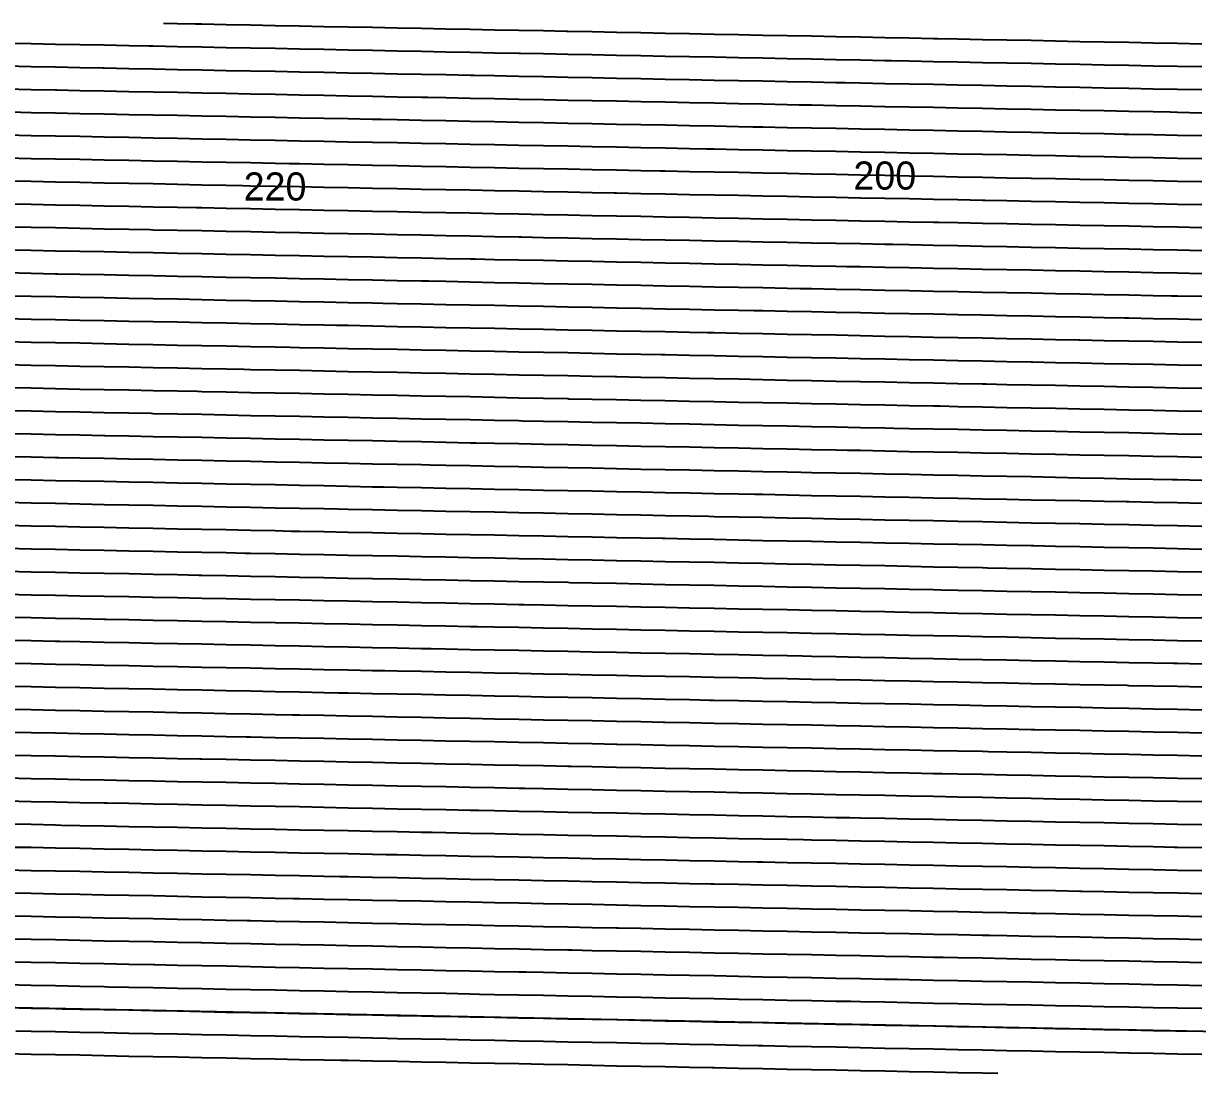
# Model space of a CAD drawing. Header units: metres. Extents: x 2416 to 4584, y 37 to 133.
# Drawn here: x 3824.7 to 3929.1, y 38.7 to 132 of the extents above; entities that cross this region are included whole.
import ezdxf
from ezdxf.enums import TextEntityAlignment as Align

# ---------------------------------------------------------------- set-up
doc = ezdxf.new("R2010")
doc.units = ezdxf.units.M
for name, color, linetype in [('Vs_100', 7, 'Continuous'), ('Vs_120', 7, 'Continuous'), ('Vs_140', 7, 'Continuous'), ('Vs_160', 7, 'Continuous'), ('Vs_180', 7, 'Continuous'), ('Vs_200', 7, 'Continuous'), ('Vs_220', 7, 'Continuous'), ('Vs_240', 7, 'Continuous'), ('Vs_260', 7, 'Continuous'), ('Vs_280', 7, 'Continuous'), ('Vs_300', 7, 'Continuous'), ('Vs_320', 7, 'Continuous'), ('Vs_340', 7, 'Continuous'), ('Vs_360', 7, 'Continuous'), ('Vs_380', 7, 'Continuous'), ('Vs_400', 7, 'Continuous'), ('Vs_420', 7, 'Continuous'), ('Vs_440', 7, 'Continuous'), ('Vs_460', 7, 'Continuous'), ('Vs_480', 7, 'Continuous'), ('Vs_500', 7, 'Continuous'), ('Vs_520', 7, 'Continuous'), ('Vs_540', 7, 'Continuous'), ('Vs_560', 7, 'Continuous'), ('Vs_580', 7, 'Continuous'), ('Vs_600', 7, 'Continuous'), ('Vs_620', 7, 'Continuous'), ('Vs_640', 7, 'Continuous'), ('Vs_660', 7, 'Continuous'), ('Vs_680', 7, 'Continuous'), ('Vs_700', 7, 'Continuous'), ('Vs_720', 7, 'Continuous'), ('Vs_740', 7, 'Continuous'), ('Vs_760', 7, 'Continuous'), ('Vs_780', 7, 'Continuous'), ('Vs_80', 7, 'Continuous'), ('Vs_800', 7, 'Continuous'), ('Vs_820', 7, 'Continuous'), ('Vs_840', 7, 'Continuous'), ('Vs_860', 7, 'Continuous'), ('Vs_880', 7, 'Continuous'), ('Vs_900', 7, 'Continuous'), ('Vs_920', 7, 'Continuous'), ('Vs_940', 7, 'Continuous'), ('Vs_960', 7, 'Continuous'), ('Vs_980', 7, 'Continuous')]:
    doc.layers.add(name, color=color, linetype=linetype)

msp = doc.modelspace()

# ---------------------------------------------------------------- linework, layer by layer
at = {"layer": 'Vs_100'}
msp.add_lwpolyline([(3929.44, 128.14), (3927.28, 128.18), (3925.11, 128.22), (3922.94, 128.27), (3920.77, 128.31), (3918.6, 128.35), (3916.44, 128.39), (3914.27, 128.44), (3912.1, 128.48), (3909.93, 128.52), (3907.76, 128.57), (3905.59, 128.61), (3903.43, 128.65), (3901.86, 128.68), (3901.26, 128.7), (3899.09, 128.74), (3896.92, 128.78), (3894.75, 128.82), (3892.59, 128.87), (3890.42, 128.91), (3888.25, 128.95), (3886.08, 129), (3883.91, 129.04), (3881.75, 129.08), (3879.58, 129.12), (3877.41, 129.17), (3875.24, 129.21), (3873.07, 129.25), (3870.91, 129.3), (3868.87, 129.34), (3868.74, 129.34), (3866.57, 129.38), (3864.4, 129.43), (3862.23, 129.47), (3860.07, 129.51), (3857.9, 129.55), (3855.73, 129.6), (3853.56, 129.64), (3851.39, 129.68), (3849.22, 129.73), (3847.06, 129.77), (3844.89, 129.81), (3842.72, 129.85), (3840.55, 129.9), (3838.38, 129.94), (3836.22, 129.98), (3835.87, 129.99), (3834.05, 130.03), (3831.88, 130.07), (3829.71, 130.11), (3827.54, 130.15), (3825.38, 130.2), (3823.21, 130.24)], dxfattribs=at)
at = {"layer": 'Vs_120'}
msp.add_lwpolyline([(3929.44, 126.1), (3927.28, 126.14), (3925.11, 126.18), (3922.94, 126.22), (3920.77, 126.27), (3918.6, 126.31), (3916.44, 126.35), (3914.27, 126.4), (3912.1, 126.44), (3909.93, 126.48), (3907.76, 126.53), (3905.59, 126.57), (3903.43, 126.61), (3901.26, 126.65), (3899.09, 126.7), (3897.75, 126.72), (3896.92, 126.74), (3894.75, 126.78), (3892.59, 126.83), (3890.42, 126.87), (3888.25, 126.91), (3886.08, 126.95), (3883.91, 127), (3881.75, 127.04), (3879.58, 127.08), (3877.41, 127.13), (3875.24, 127.17), (3873.07, 127.21), (3870.91, 127.26), (3868.74, 127.3), (3866.57, 127.34), (3864.75, 127.38), (3864.4, 127.38), (3862.23, 127.43), (3860.07, 127.47), (3857.9, 127.51), (3855.73, 127.56), (3853.56, 127.6), (3851.39, 127.64), (3849.22, 127.68), (3847.06, 127.73), (3844.89, 127.77), (3842.72, 127.81), (3840.55, 127.86), (3838.38, 127.9), (3836.22, 127.94), (3834.05, 127.98), (3831.88, 128.03), (3831.76, 128.03), (3829.71, 128.07), (3827.54, 128.11), (3825.38, 128.16), (3823.21, 128.2)], dxfattribs=at)
at = {"layer": 'Vs_140'}
msp.add_lwpolyline([(3929.44, 124.05), (3927.28, 124.1), (3926.63, 124.11), (3925.11, 124.14), (3922.94, 124.18), (3920.77, 124.23), (3918.6, 124.27), (3916.44, 124.31), (3914.27, 124.36), (3912.1, 124.4), (3909.93, 124.44), (3907.76, 124.48), (3905.59, 124.53), (3903.43, 124.57), (3901.26, 124.61), (3899.09, 124.66), (3896.92, 124.7), (3894.75, 124.74), (3893.64, 124.76), (3892.59, 124.78), (3890.42, 124.83), (3888.25, 124.87), (3886.08, 124.91), (3883.91, 124.96), (3881.75, 125), (3879.58, 125.04), (3877.41, 125.09), (3875.24, 125.13), (3873.07, 125.17), (3870.91, 125.21), (3868.74, 125.26), (3866.57, 125.3), (3864.4, 125.34), (3862.23, 125.39), (3860.64, 125.42), (3860.07, 125.43), (3857.9, 125.47), (3855.73, 125.51), (3853.56, 125.56), (3851.39, 125.6), (3849.22, 125.64), (3847.06, 125.69), (3844.89, 125.73), (3842.72, 125.77), (3840.55, 125.81), (3838.38, 125.86), (3836.22, 125.9), (3834.05, 125.94), (3831.88, 125.99), (3829.71, 126.03), (3827.65, 126.07), (3827.54, 126.07), (3825.38, 126.12), (3823.21, 126.16)], dxfattribs=at)
at = {"layer": 'Vs_160'}
msp.add_lwpolyline([(3929.44, 122.01), (3927.28, 122.06), (3925.11, 122.1), (3922.94, 122.14), (3922.52, 122.15), (3920.77, 122.19), (3918.6, 122.23), (3916.44, 122.27), (3914.27, 122.31), (3912.1, 122.36), (3909.93, 122.4), (3907.76, 122.44), (3905.59, 122.49), (3903.43, 122.53), (3901.26, 122.57), (3899.09, 122.61), (3896.92, 122.66), (3894.75, 122.7), (3892.59, 122.74), (3890.42, 122.79), (3889.52, 122.8), (3888.25, 122.83), (3886.08, 122.87), (3883.91, 122.92), (3881.75, 122.96), (3879.58, 123), (3877.41, 123.04), (3875.24, 123.09), (3873.07, 123.13), (3870.91, 123.17), (3868.74, 123.22), (3866.57, 123.26), (3864.4, 123.3), (3862.23, 123.34), (3860.07, 123.39), (3857.9, 123.43), (3856.53, 123.46), (3855.73, 123.47), (3853.56, 123.52), (3851.39, 123.56), (3849.22, 123.6), (3847.06, 123.64), (3844.89, 123.69), (3842.72, 123.73), (3840.55, 123.77), (3838.38, 123.82), (3836.22, 123.86), (3834.05, 123.9), (3831.88, 123.95), (3829.71, 123.99), (3827.54, 124.03), (3825.38, 124.07), (3823.54, 124.11)], dxfattribs=at)
at = {"layer": 'Vs_180'}
msp.add_lwpolyline([(3929.44, 119.97), (3927.28, 120.02), (3925.11, 120.06), (3922.94, 120.1), (3920.77, 120.14), (3918.6, 120.19), (3918.4, 120.19), (3916.44, 120.23), (3914.27, 120.27), (3912.1, 120.32), (3909.93, 120.36), (3907.76, 120.4), (3905.59, 120.44), (3903.43, 120.49), (3901.26, 120.53), (3899.09, 120.57), (3896.92, 120.62), (3894.75, 120.66), (3892.59, 120.7), (3890.42, 120.75), (3888.25, 120.79), (3886.08, 120.83), (3885.41, 120.84), (3883.91, 120.87), (3881.75, 120.92), (3879.58, 120.96), (3877.41, 121), (3875.24, 121.05), (3873.07, 121.09), (3870.91, 121.13), (3868.74, 121.17), (3866.57, 121.22), (3864.4, 121.26), (3862.23, 121.3), (3860.07, 121.35), (3857.9, 121.39), (3855.73, 121.43), (3853.56, 121.47), (3852.42, 121.5), (3851.39, 121.52), (3849.22, 121.56), (3847.06, 121.6), (3844.89, 121.65), (3842.72, 121.69), (3840.55, 121.73), (3838.38, 121.78), (3836.22, 121.82), (3834.05, 121.86), (3831.88, 121.9), (3829.71, 121.95), (3827.54, 121.99), (3825.38, 122.03), (3823.21, 122.08)], dxfattribs=at)
at = {"layer": 'Vs_200'}
msp.add_lwpolyline([(3929.44, 117.93), (3927.28, 117.97), (3925.11, 118.02), (3922.94, 118.06), (3920.77, 118.1), (3918.6, 118.15), (3916.44, 118.19), (3914.29, 118.23), (3914.27, 118.23), (3912.1, 118.27), (3909.93, 118.32), (3907.76, 118.36), (3905.59, 118.4), (3903.43, 118.45), (3901.26, 118.49), (3899.09, 118.53), (3896.92, 118.58), (3894.75, 118.62), (3892.59, 118.66), (3890.42, 118.7), (3888.25, 118.75), (3886.08, 118.79), (3883.91, 118.83), (3881.75, 118.88), (3881.3, 118.88), (3879.58, 118.92), (3877.41, 118.96), (3875.24, 119), (3873.07, 119.05), (3870.91, 119.09), (3868.74, 119.13), (3866.57, 119.18), (3864.4, 119.22), (3862.23, 119.26), (3860.07, 119.3), (3857.9, 119.35), (3855.73, 119.39), (3853.56, 119.43), (3851.39, 119.48), (3849.22, 119.52), (3848.31, 119.54), (3847.06, 119.56), (3844.89, 119.61), (3842.72, 119.65), (3840.55, 119.69), (3838.38, 119.73), (3836.22, 119.78), (3834.05, 119.82), (3831.88, 119.86), (3829.71, 119.91), (3827.54, 119.95), (3825.38, 119.99), (3823.21, 120.03)], dxfattribs=at)
at = {"layer": 'Vs_220'}
msp.add_lwpolyline([(3929.44, 115.89), (3927.28, 115.93), (3925.11, 115.98), (3922.94, 116.02), (3920.77, 116.06), (3918.6, 116.1), (3916.44, 116.15), (3914.27, 116.19), (3912.1, 116.23), (3910.18, 116.27), (3909.93, 116.28), (3907.76, 116.32), (3905.59, 116.36), (3903.43, 116.41), (3901.26, 116.45), (3899.09, 116.49), (3896.92, 116.53), (3894.75, 116.58), (3892.59, 116.62), (3890.42, 116.66), (3888.25, 116.71), (3886.08, 116.75), (3883.91, 116.79), (3881.75, 116.83), (3879.58, 116.88), (3877.41, 116.92), (3877.19, 116.92), (3875.24, 116.96), (3873.07, 117.01), (3870.91, 117.05), (3868.74, 117.09), (3866.57, 117.13), (3864.4, 117.18), (3862.23, 117.22), (3860.07, 117.26), (3857.9, 117.31), (3855.73, 117.35), (3853.56, 117.39), (3851.39, 117.44), (3849.22, 117.48), (3847.06, 117.52), (3844.89, 117.56), (3844.2, 117.58), (3842.72, 117.61), (3840.55, 117.65), (3838.38, 117.69), (3836.22, 117.74), (3834.05, 117.78), (3831.88, 117.82), (3829.71, 117.86), (3827.54, 117.91), (3825.38, 117.95), (3823.21, 117.99)], dxfattribs=at)
at = {"layer": 'Vs_240'}
msp.add_lwpolyline([(3929.44, 113.85), (3927.28, 113.89), (3925.11, 113.93), (3922.94, 113.98), (3920.77, 114.02), (3918.6, 114.06), (3916.44, 114.11), (3914.27, 114.15), (3912.1, 114.19), (3909.93, 114.24), (3907.76, 114.28), (3906.07, 114.31), (3905.59, 114.32), (3903.43, 114.36), (3901.26, 114.41), (3899.09, 114.45), (3896.92, 114.49), (3894.75, 114.54), (3892.59, 114.58), (3890.42, 114.62), (3888.25, 114.66), (3886.08, 114.71), (3883.91, 114.75), (3881.75, 114.79), (3879.58, 114.84), (3877.41, 114.88), (3875.24, 114.92), (3873.08, 114.96), (3873.07, 114.96), (3870.91, 115.01), (3868.74, 115.05), (3866.57, 115.09), (3864.4, 115.14), (3862.23, 115.18), (3860.07, 115.22), (3857.9, 115.27), (3855.73, 115.31), (3853.56, 115.35), (3851.39, 115.39), (3849.22, 115.44), (3847.06, 115.48), (3844.89, 115.52), (3842.72, 115.57), (3840.55, 115.61), (3840.08, 115.62), (3838.38, 115.65), (3836.22, 115.69), (3834.05, 115.74), (3831.88, 115.78), (3829.71, 115.82), (3827.54, 115.87), (3825.38, 115.91), (3823.21, 115.95)], dxfattribs=at)
at = {"layer": 'Vs_260'}
msp.add_lwpolyline([(3929.44, 111.81), (3927.28, 111.85), (3925.11, 111.89), (3922.94, 111.94), (3920.77, 111.98), (3918.6, 112.02), (3916.44, 112.07), (3914.27, 112.11), (3912.1, 112.15), (3909.93, 112.19), (3907.76, 112.24), (3905.59, 112.28), (3903.43, 112.32), (3901.96, 112.35), (3901.26, 112.37), (3899.09, 112.41), (3896.92, 112.45), (3894.75, 112.49), (3892.59, 112.54), (3890.42, 112.58), (3888.25, 112.62), (3886.08, 112.67), (3883.91, 112.71), (3881.75, 112.75), (3879.58, 112.79), (3877.41, 112.84), (3875.24, 112.88), (3873.07, 112.92), (3870.91, 112.97), (3868.96, 113.01), (3868.74, 113.01), (3866.57, 113.05), (3864.4, 113.1), (3862.23, 113.14), (3860.07, 113.18), (3857.9, 113.22), (3855.73, 113.27), (3853.56, 113.31), (3851.39, 113.35), (3849.22, 113.4), (3847.06, 113.44), (3844.89, 113.48), (3842.72, 113.52), (3840.55, 113.57), (3838.38, 113.61), (3836.22, 113.65), (3835.97, 113.66), (3834.05, 113.7), (3831.88, 113.74), (3829.71, 113.78), (3827.54, 113.83), (3825.38, 113.87), (3823.21, 113.91)], dxfattribs=at)
at = {"layer": 'Vs_280'}
msp.add_lwpolyline([(3929.44, 109.77), (3927.28, 109.81), (3925.11, 109.85), (3922.94, 109.9), (3920.77, 109.94), (3918.6, 109.98), (3916.44, 110.02), (3914.27, 110.07), (3912.1, 110.11), (3909.93, 110.15), (3907.76, 110.2), (3905.59, 110.24), (3903.43, 110.28), (3901.26, 110.32), (3899.09, 110.37), (3897.85, 110.39), (3896.92, 110.41), (3894.75, 110.45), (3892.59, 110.5), (3890.42, 110.54), (3888.25, 110.58), (3886.08, 110.62), (3883.91, 110.67), (3881.75, 110.71), (3879.58, 110.75), (3877.41, 110.8), (3875.24, 110.84), (3873.07, 110.88), (3870.91, 110.93), (3868.74, 110.97), (3866.57, 111.01), (3864.85, 111.05), (3864.4, 111.05), (3862.23, 111.1), (3860.07, 111.14), (3857.9, 111.18), (3855.73, 111.23), (3853.56, 111.27), (3851.39, 111.31), (3849.22, 111.35), (3847.06, 111.4), (3844.89, 111.44), (3842.72, 111.48), (3840.55, 111.53), (3838.38, 111.57), (3836.22, 111.61), (3834.05, 111.66), (3831.88, 111.7), (3831.86, 111.7), (3829.71, 111.74), (3827.54, 111.78), (3825.38, 111.83), (3823.21, 111.87)], dxfattribs=at)
at = {"layer": 'Vs_300'}
msp.add_lwpolyline([(3929.44, 107.73), (3927.28, 107.77), (3926.73, 107.78), (3925.11, 107.81), (3922.94, 107.85), (3920.77, 107.9), (3918.6, 107.94), (3916.44, 107.98), (3914.27, 108.03), (3912.1, 108.07), (3909.93, 108.11), (3907.76, 108.15), (3905.59, 108.2), (3903.43, 108.24), (3901.26, 108.28), (3899.09, 108.33), (3896.92, 108.37), (3894.75, 108.41), (3893.73, 108.43), (3892.59, 108.45), (3890.42, 108.5), (3888.25, 108.54), (3886.08, 108.58), (3883.91, 108.63), (3881.75, 108.67), (3879.58, 108.71), (3877.41, 108.76), (3875.24, 108.8), (3873.07, 108.84), (3870.91, 108.88), (3868.74, 108.93), (3866.57, 108.97), (3864.4, 109.01), (3862.23, 109.06), (3860.74, 109.09), (3860.07, 109.1), (3857.9, 109.14), (3855.73, 109.18), (3853.56, 109.23), (3851.39, 109.27), (3849.22, 109.31), (3847.06, 109.36), (3844.89, 109.4), (3842.72, 109.44), (3840.55, 109.49), (3838.38, 109.53), (3836.22, 109.57), (3834.05, 109.61), (3831.88, 109.66), (3829.71, 109.7), (3827.75, 109.74), (3827.54, 109.74), (3825.38, 109.79), (3823.21, 109.83)], dxfattribs=at)
at = {"layer": 'Vs_320'}
msp.add_lwpolyline([(3929.44, 105.68), (3927.28, 105.73), (3925.11, 105.77), (3922.94, 105.81), (3922.61, 105.82), (3920.77, 105.86), (3918.6, 105.9), (3916.44, 105.94), (3914.27, 105.98), (3912.1, 106.03), (3909.93, 106.07), (3907.76, 106.11), (3905.59, 106.16), (3903.43, 106.2), (3901.26, 106.24), (3899.09, 106.28), (3896.92, 106.33), (3894.75, 106.37), (3892.59, 106.41), (3890.42, 106.46), (3889.62, 106.47), (3888.25, 106.5), (3886.08, 106.54), (3883.91, 106.59), (3881.75, 106.63), (3879.58, 106.67), (3877.41, 106.71), (3875.24, 106.76), (3873.07, 106.8), (3870.91, 106.84), (3868.74, 106.89), (3866.57, 106.93), (3864.4, 106.97), (3862.23, 107.01), (3860.07, 107.06), (3857.9, 107.1), (3856.63, 107.13), (3855.73, 107.14), (3853.56, 107.19), (3851.39, 107.23), (3849.22, 107.27), (3847.06, 107.32), (3844.89, 107.36), (3842.72, 107.4), (3840.55, 107.44), (3838.38, 107.49), (3836.22, 107.53), (3834.05, 107.57), (3831.88, 107.62), (3829.71, 107.66), (3827.54, 107.7), (3825.38, 107.74), (3823.64, 107.78)], dxfattribs=at)
at = {"layer": 'Vs_340'}
msp.add_lwpolyline([(3929.44, 103.64), (3927.28, 103.69), (3925.11, 103.73), (3922.94, 103.77), (3920.77, 103.81), (3918.6, 103.86), (3918.5, 103.86), (3916.44, 103.9), (3914.27, 103.94), (3912.1, 103.99), (3909.93, 104.03), (3907.76, 104.07), (3905.59, 104.11), (3903.43, 104.16), (3901.26, 104.2), (3899.09, 104.24), (3896.92, 104.29), (3894.75, 104.33), (3892.59, 104.37), (3890.42, 104.42), (3888.25, 104.46), (3886.08, 104.5), (3885.51, 104.51), (3883.91, 104.54), (3881.75, 104.59), (3879.58, 104.63), (3877.41, 104.67), (3875.24, 104.72), (3873.07, 104.76), (3870.91, 104.8), (3868.74, 104.84), (3866.57, 104.89), (3864.4, 104.93), (3862.23, 104.97), (3860.07, 105.02), (3857.9, 105.06), (3855.73, 105.1), (3853.56, 105.15), (3852.52, 105.17), (3851.39, 105.19), (3849.22, 105.23), (3847.06, 105.27), (3844.89, 105.32), (3842.72, 105.36), (3840.55, 105.4), (3838.38, 105.45), (3836.22, 105.49), (3834.05, 105.53), (3831.88, 105.57), (3829.71, 105.62), (3827.54, 105.66), (3825.38, 105.7), (3823.21, 105.75)], dxfattribs=at)
at = {"layer": 'Vs_360'}
msp.add_lwpolyline([(3929.44, 101.6), (3927.28, 101.64), (3925.11, 101.69), (3922.94, 101.73), (3920.77, 101.77), (3918.6, 101.82), (3916.44, 101.86), (3914.39, 101.9), (3914.27, 101.9), (3912.1, 101.94), (3909.93, 101.99), (3907.76, 102.03), (3905.59, 102.07), (3903.43, 102.12), (3901.26, 102.16), (3899.09, 102.2), (3896.92, 102.25), (3894.75, 102.29), (3892.59, 102.33), (3890.42, 102.37), (3888.25, 102.42), (3886.08, 102.46), (3883.91, 102.5), (3881.75, 102.55), (3881.4, 102.55), (3879.58, 102.59), (3877.41, 102.63), (3875.24, 102.67), (3873.07, 102.72), (3870.91, 102.76), (3868.74, 102.8), (3866.57, 102.85), (3864.4, 102.89), (3862.23, 102.93), (3860.07, 102.98), (3857.9, 103.02), (3855.73, 103.06), (3853.56, 103.1), (3851.39, 103.15), (3849.22, 103.19), (3848.4, 103.21), (3847.06, 103.23), (3844.89, 103.28), (3842.72, 103.32), (3840.55, 103.36), (3838.38, 103.4), (3836.22, 103.45), (3834.05, 103.49), (3831.88, 103.53), (3829.71, 103.58), (3827.54, 103.62), (3825.38, 103.66), (3823.21, 103.7)], dxfattribs=at)
at = {"layer": 'Vs_380'}
msp.add_lwpolyline([(3929.44, 99.56), (3927.28, 99.6), (3925.11, 99.65), (3922.94, 99.69), (3920.77, 99.73), (3918.6, 99.77), (3916.44, 99.82), (3914.27, 99.86), (3912.1, 99.9), (3910.28, 99.94), (3909.93, 99.95), (3907.76, 99.99), (3905.59, 100.03), (3903.43, 100.08), (3901.26, 100.12), (3899.09, 100.16), (3896.92, 100.2), (3894.75, 100.25), (3892.59, 100.29), (3890.42, 100.33), (3888.25, 100.38), (3886.08, 100.42), (3883.91, 100.46), (3881.75, 100.5), (3879.58, 100.55), (3877.41, 100.59), (3877.29, 100.59), (3875.24, 100.63), (3873.07, 100.68), (3870.91, 100.72), (3868.74, 100.76), (3866.57, 100.81), (3864.4, 100.85), (3862.23, 100.89), (3860.07, 100.93), (3857.9, 100.98), (3855.73, 101.02), (3853.56, 101.06), (3851.39, 101.11), (3849.22, 101.15), (3847.06, 101.19), (3844.89, 101.23), (3844.29, 101.25), (3842.72, 101.28), (3840.55, 101.32), (3838.38, 101.36), (3836.22, 101.41), (3834.05, 101.45), (3831.88, 101.49), (3829.71, 101.53), (3827.54, 101.58), (3825.38, 101.62), (3823.21, 101.66)], dxfattribs=at)
at = {"layer": 'Vs_400'}
msp.add_lwpolyline([(3929.44, 97.52), (3927.28, 97.56), (3925.11, 97.6), (3922.94, 97.65), (3920.77, 97.69), (3918.6, 97.73), (3916.44, 97.78), (3914.27, 97.82), (3912.1, 97.86), (3909.93, 97.91), (3907.76, 97.95), (3906.17, 97.98), (3905.59, 97.99), (3903.43, 98.03), (3901.26, 98.08), (3899.09, 98.12), (3896.92, 98.16), (3894.75, 98.21), (3892.59, 98.25), (3890.42, 98.29), (3888.25, 98.33), (3886.08, 98.38), (3883.91, 98.42), (3881.75, 98.46), (3879.58, 98.51), (3877.41, 98.55), (3875.24, 98.59), (3873.17, 98.63), (3873.07, 98.64), (3870.91, 98.68), (3868.74, 98.72), (3866.57, 98.76), (3864.4, 98.81), (3862.23, 98.85), (3860.07, 98.89), (3857.9, 98.94), (3855.73, 98.98), (3853.56, 99.02), (3851.39, 99.06), (3849.22, 99.11), (3847.06, 99.15), (3844.89, 99.19), (3842.72, 99.24), (3840.55, 99.28), (3840.18, 99.29), (3838.38, 99.32), (3836.22, 99.36), (3834.05, 99.41), (3831.88, 99.45), (3829.71, 99.49), (3827.54, 99.54), (3825.38, 99.58), (3823.21, 99.62)], dxfattribs=at)
at = {"layer": 'Vs_420'}
msp.add_lwpolyline([(3929.44, 95.48), (3927.28, 95.52), (3925.11, 95.56), (3922.94, 95.61), (3920.77, 95.65), (3918.6, 95.69), (3916.44, 95.74), (3914.27, 95.78), (3912.1, 95.82), (3909.93, 95.86), (3907.76, 95.91), (3905.59, 95.95), (3903.43, 95.99), (3902.05, 96.02), (3901.26, 96.04), (3899.09, 96.08), (3896.92, 96.12), (3894.75, 96.16), (3892.59, 96.21), (3890.42, 96.25), (3888.25, 96.29), (3886.08, 96.34), (3883.91, 96.38), (3881.75, 96.42), (3879.58, 96.47), (3877.41, 96.51), (3875.24, 96.55), (3873.07, 96.59), (3870.91, 96.64), (3869.06, 96.67), (3868.74, 96.68), (3866.57, 96.72), (3864.4, 96.77), (3862.23, 96.81), (3860.07, 96.85), (3857.9, 96.89), (3855.73, 96.94), (3853.56, 96.98), (3851.39, 97.02), (3849.22, 97.07), (3847.06, 97.11), (3844.89, 97.15), (3842.72, 97.19), (3840.55, 97.24), (3838.38, 97.28), (3836.22, 97.32), (3836.07, 97.33), (3834.05, 97.37), (3831.88, 97.41), (3829.71, 97.45), (3827.54, 97.5), (3825.38, 97.54), (3823.21, 97.58)], dxfattribs=at)
at = {"layer": 'Vs_440'}
msp.add_lwpolyline([(3929.44, 93.44), (3927.28, 93.48), (3925.11, 93.52), (3922.94, 93.57), (3920.77, 93.61), (3918.6, 93.65), (3916.44, 93.69), (3914.27, 93.74), (3912.1, 93.78), (3909.93, 93.82), (3907.76, 93.87), (3905.59, 93.91), (3903.43, 93.95), (3901.26, 93.99), (3899.09, 94.04), (3897.94, 94.06), (3896.92, 94.08), (3894.75, 94.12), (3892.59, 94.17), (3890.42, 94.21), (3888.25, 94.25), (3886.08, 94.3), (3883.91, 94.34), (3881.75, 94.38), (3879.58, 94.42), (3877.41, 94.47), (3875.24, 94.51), (3873.07, 94.55), (3870.91, 94.6), (3868.74, 94.64), (3866.57, 94.68), (3864.95, 94.71), (3864.4, 94.72), (3862.23, 94.77), (3860.07, 94.81), (3857.9, 94.85), (3855.73, 94.9), (3853.56, 94.94), (3851.39, 94.98), (3849.22, 95.02), (3847.06, 95.07), (3844.89, 95.11), (3842.72, 95.15), (3840.55, 95.2), (3838.38, 95.24), (3836.22, 95.28), (3834.05, 95.33), (3831.96, 95.37), (3831.88, 95.37), (3829.71, 95.41), (3827.54, 95.45), (3825.38, 95.5), (3823.21, 95.54)], dxfattribs=at)
at = {"layer": 'Vs_460'}
msp.add_lwpolyline([(3929.44, 91.4), (3927.28, 91.44), (3926.82, 91.45), (3925.11, 91.48), (3922.94, 91.52), (3920.77, 91.57), (3918.6, 91.61), (3916.44, 91.65), (3914.27, 91.7), (3912.1, 91.74), (3909.93, 91.78), (3907.76, 91.82), (3905.59, 91.87), (3903.43, 91.91), (3901.26, 91.95), (3899.09, 92), (3896.92, 92.04), (3894.75, 92.08), (3893.83, 92.1), (3892.59, 92.13), (3890.42, 92.17), (3888.25, 92.21), (3886.08, 92.25), (3883.91, 92.3), (3881.75, 92.34), (3879.58, 92.38), (3877.41, 92.43), (3875.24, 92.47), (3873.07, 92.51), (3870.91, 92.55), (3868.74, 92.6), (3866.57, 92.64), (3864.4, 92.68), (3862.23, 92.73), (3860.84, 92.75), (3860.07, 92.77), (3857.9, 92.81), (3855.73, 92.85), (3853.56, 92.9), (3851.39, 92.94), (3849.22, 92.98), (3847.06, 93.03), (3844.89, 93.07), (3842.72, 93.11), (3840.55, 93.16), (3838.38, 93.2), (3836.22, 93.24), (3834.05, 93.28), (3831.88, 93.33), (3829.71, 93.37), (3827.85, 93.41), (3827.54, 93.41), (3825.38, 93.46), (3823.21, 93.5)], dxfattribs=at)
at = {"layer": 'Vs_480'}
msp.add_lwpolyline([(3929.44, 89.35), (3927.28, 89.4), (3925.11, 89.44), (3922.94, 89.48), (3922.71, 89.49), (3920.77, 89.53), (3918.6, 89.57), (3916.44, 89.61), (3914.27, 89.65), (3912.1, 89.7), (3909.93, 89.74), (3907.76, 89.78), (3905.59, 89.83), (3903.43, 89.87), (3901.26, 89.91), (3899.09, 89.96), (3896.92, 90), (3894.75, 90.04), (3892.59, 90.08), (3890.42, 90.13), (3889.72, 90.14), (3888.25, 90.17), (3886.08, 90.21), (3883.91, 90.26), (3881.75, 90.3), (3879.58, 90.34), (3877.41, 90.38), (3875.24, 90.43), (3873.07, 90.47), (3870.91, 90.51), (3868.74, 90.56), (3866.57, 90.6), (3864.4, 90.64), (3862.23, 90.68), (3860.07, 90.73), (3857.9, 90.77), (3856.73, 90.79), (3855.73, 90.81), (3853.56, 90.86), (3851.39, 90.9), (3849.22, 90.94), (3847.06, 90.99), (3844.89, 91.03), (3842.72, 91.07), (3840.55, 91.11), (3838.38, 91.16), (3836.22, 91.2), (3834.05, 91.24), (3831.88, 91.29), (3829.71, 91.33), (3827.54, 91.37), (3825.38, 91.41), (3823.73, 91.45)], dxfattribs=at)
at = {"layer": 'Vs_500'}
msp.add_lwpolyline([(3929.44, 87.31), (3927.28, 87.36), (3925.11, 87.4), (3922.94, 87.44), (3920.77, 87.48), (3918.6, 87.53), (3918.6, 87.53), (3916.44, 87.57), (3914.27, 87.61), (3912.1, 87.66), (3909.93, 87.7), (3907.76, 87.74), (3905.59, 87.79), (3903.43, 87.83), (3901.26, 87.87), (3899.09, 87.91), (3896.92, 87.96), (3894.75, 88), (3892.59, 88.04), (3890.42, 88.09), (3888.25, 88.13), (3886.08, 88.17), (3885.61, 88.18), (3883.91, 88.21), (3881.75, 88.26), (3879.58, 88.3), (3877.41, 88.34), (3875.24, 88.39), (3873.07, 88.43), (3870.91, 88.47), (3868.74, 88.51), (3866.57, 88.56), (3864.4, 88.6), (3862.23, 88.64), (3860.07, 88.69), (3857.9, 88.73), (3855.73, 88.77), (3853.56, 88.82), (3852.61, 88.83), (3851.39, 88.86), (3849.22, 88.9), (3847.06, 88.94), (3844.89, 88.99), (3842.72, 89.03), (3840.55, 89.07), (3838.38, 89.12), (3836.22, 89.16), (3834.05, 89.2), (3831.88, 89.24), (3829.71, 89.29), (3827.54, 89.33), (3825.38, 89.37), (3823.21, 89.42)], dxfattribs=at)
at = {"layer": 'Vs_520'}
msp.add_lwpolyline([(3929.44, 85.27), (3927.28, 85.31), (3925.11, 85.36), (3922.94, 85.4), (3920.77, 85.44), (3918.6, 85.49), (3916.44, 85.53), (3914.49, 85.57), (3914.27, 85.57), (3912.1, 85.62), (3909.93, 85.66), (3907.76, 85.7), (3905.59, 85.74), (3903.43, 85.79), (3901.26, 85.83), (3899.09, 85.87), (3896.92, 85.92), (3894.75, 85.96), (3892.59, 86), (3890.42, 86.04), (3888.25, 86.09), (3886.08, 86.13), (3883.91, 86.17), (3881.75, 86.22), (3881.5, 86.22), (3879.58, 86.26), (3877.41, 86.3), (3875.24, 86.34), (3873.07, 86.39), (3870.91, 86.43), (3868.74, 86.47), (3866.57, 86.52), (3864.4, 86.56), (3862.23, 86.6), (3860.07, 86.65), (3857.9, 86.69), (3855.73, 86.73), (3853.56, 86.77), (3851.39, 86.82), (3849.22, 86.86), (3848.5, 86.87), (3847.06, 86.9), (3844.89, 86.95), (3842.72, 86.99), (3840.55, 87.03), (3838.38, 87.07), (3836.22, 87.12), (3834.05, 87.16), (3831.88, 87.2), (3829.71, 87.25), (3827.54, 87.29), (3825.38, 87.33), (3823.21, 87.38)], dxfattribs=at)
at = {"layer": 'Vs_540'}
msp.add_lwpolyline([(3929.44, 83.23), (3927.28, 83.27), (3925.11, 83.32), (3922.94, 83.36), (3920.77, 83.4), (3918.6, 83.45), (3916.44, 83.49), (3914.27, 83.53), (3912.1, 83.57), (3910.38, 83.61), (3909.93, 83.62), (3907.76, 83.66), (3905.59, 83.7), (3903.43, 83.75), (3901.26, 83.79), (3899.09, 83.83), (3896.92, 83.87), (3894.75, 83.92), (3892.59, 83.96), (3890.42, 84), (3888.25, 84.05), (3886.08, 84.09), (3883.91, 84.13), (3881.75, 84.17), (3879.58, 84.22), (3877.41, 84.26), (3877.38, 84.26), (3875.24, 84.3), (3873.07, 84.35), (3870.91, 84.39), (3868.74, 84.43), (3866.57, 84.48), (3864.4, 84.52), (3862.23, 84.56), (3860.07, 84.6), (3857.9, 84.65), (3855.73, 84.69), (3853.56, 84.73), (3851.39, 84.78), (3849.22, 84.82), (3847.06, 84.86), (3844.89, 84.9), (3844.39, 84.91), (3842.72, 84.95), (3840.55, 84.99), (3838.38, 85.03), (3836.22, 85.08), (3834.05, 85.12), (3831.88, 85.16), (3829.71, 85.21), (3827.54, 85.25), (3825.38, 85.29), (3823.21, 85.33)], dxfattribs=at)
at = {"layer": 'Vs_560'}
msp.add_lwpolyline([(3929.44, 81.19), (3927.28, 81.23), (3925.11, 81.28), (3922.94, 81.32), (3920.77, 81.36), (3918.6, 81.4), (3916.44, 81.45), (3914.27, 81.49), (3912.1, 81.53), (3909.93, 81.58), (3907.76, 81.62), (3906.26, 81.65), (3905.59, 81.66), (3903.43, 81.7), (3901.26, 81.75), (3899.09, 81.79), (3896.92, 81.83), (3894.75, 81.88), (3892.59, 81.92), (3890.42, 81.96), (3888.25, 82), (3886.08, 82.05), (3883.91, 82.09), (3881.75, 82.13), (3879.58, 82.18), (3877.41, 82.22), (3875.24, 82.26), (3873.27, 82.3), (3873.07, 82.31), (3870.91, 82.35), (3868.74, 82.39), (3866.57, 82.43), (3864.4, 82.48), (3862.23, 82.52), (3860.07, 82.56), (3857.9, 82.61), (3855.73, 82.65), (3853.56, 82.69), (3851.39, 82.73), (3849.22, 82.78), (3847.06, 82.82), (3844.89, 82.86), (3842.72, 82.91), (3840.55, 82.95), (3840.28, 82.95), (3838.38, 82.99), (3836.22, 83.04), (3834.05, 83.08), (3831.88, 83.12), (3829.71, 83.16), (3827.54, 83.21), (3825.38, 83.25), (3823.21, 83.29)], dxfattribs=at)
at = {"layer": 'Vs_580'}
msp.add_lwpolyline([(3929.44, 79.15), (3927.28, 79.19), (3925.11, 79.23), (3922.94, 79.28), (3920.77, 79.32), (3918.6, 79.36), (3916.44, 79.41), (3914.27, 79.45), (3912.1, 79.49), (3909.93, 79.53), (3907.76, 79.58), (3905.59, 79.62), (3903.43, 79.66), (3902.15, 79.69), (3901.26, 79.71), (3899.09, 79.75), (3896.92, 79.79), (3894.75, 79.83), (3892.59, 79.88), (3890.42, 79.92), (3888.25, 79.96), (3886.08, 80.01), (3883.91, 80.05), (3881.75, 80.09), (3879.58, 80.14), (3877.41, 80.18), (3875.24, 80.22), (3873.07, 80.26), (3870.91, 80.31), (3869.16, 80.34), (3868.74, 80.35), (3866.57, 80.39), (3864.4, 80.44), (3862.23, 80.48), (3860.07, 80.52), (3857.9, 80.56), (3855.73, 80.61), (3853.56, 80.65), (3851.39, 80.69), (3849.22, 80.74), (3847.06, 80.78), (3844.89, 80.82), (3842.72, 80.87), (3840.55, 80.91), (3838.38, 80.95), (3836.22, 80.99), (3836.17, 80.99), (3834.05, 81.04), (3831.88, 81.08), (3829.71, 81.12), (3827.54, 81.17), (3825.38, 81.21), (3823.21, 81.25)], dxfattribs=at)
at = {"layer": 'Vs_600'}
msp.add_lwpolyline([(3929.44, 77.11), (3927.28, 77.15), (3925.11, 77.19), (3922.94, 77.24), (3920.77, 77.28), (3918.6, 77.32), (3916.44, 77.36), (3914.27, 77.41), (3912.1, 77.45), (3909.93, 77.49), (3907.76, 77.54), (3905.59, 77.58), (3903.43, 77.62), (3901.26, 77.66), (3899.09, 77.71), (3898.04, 77.73), (3896.92, 77.75), (3894.75, 77.79), (3892.59, 77.84), (3890.42, 77.88), (3888.25, 77.92), (3886.08, 77.97), (3883.91, 78.01), (3881.75, 78.05), (3879.58, 78.09), (3877.41, 78.14), (3875.24, 78.18), (3873.07, 78.22), (3870.91, 78.27), (3868.74, 78.31), (3866.57, 78.35), (3865.05, 78.38), (3864.4, 78.39), (3862.23, 78.44), (3860.07, 78.48), (3857.9, 78.52), (3855.73, 78.57), (3853.56, 78.61), (3851.39, 78.65), (3849.22, 78.7), (3847.06, 78.74), (3844.89, 78.78), (3842.72, 78.82), (3840.55, 78.87), (3838.38, 78.91), (3836.22, 78.95), (3834.05, 79), (3832.05, 79.04), (3831.88, 79.04), (3829.71, 79.08), (3827.54, 79.12), (3825.38, 79.17), (3823.21, 79.21)], dxfattribs=at)
at = {"layer": 'Vs_620'}
msp.add_lwpolyline([(3929.44, 75.07), (3927.28, 75.11), (3926.92, 75.12), (3925.11, 75.15), (3922.94, 75.19), (3920.77, 75.24), (3918.6, 75.28), (3916.44, 75.32), (3914.27, 75.37), (3912.1, 75.41), (3909.93, 75.45), (3907.76, 75.49), (3905.59, 75.54), (3903.43, 75.58), (3901.26, 75.62), (3899.09, 75.67), (3896.92, 75.71), (3894.75, 75.75), (3893.93, 75.77), (3892.59, 75.8), (3890.42, 75.84), (3888.25, 75.88), (3886.08, 75.92), (3883.91, 75.97), (3881.75, 76.01), (3879.58, 76.05), (3877.41, 76.1), (3875.24, 76.14), (3873.07, 76.18), (3870.91, 76.22), (3868.74, 76.27), (3866.57, 76.31), (3864.4, 76.35), (3862.23, 76.4), (3860.94, 76.42), (3860.07, 76.44), (3857.9, 76.48), (3855.73, 76.53), (3853.56, 76.57), (3851.39, 76.61), (3849.22, 76.65), (3847.06, 76.7), (3844.89, 76.74), (3842.72, 76.78), (3840.55, 76.83), (3838.38, 76.87), (3836.22, 76.91), (3834.05, 76.95), (3831.88, 77), (3829.71, 77.04), (3827.94, 77.08), (3827.54, 77.08), (3825.38, 77.13), (3823.21, 77.17)], dxfattribs=at)
at = {"layer": 'Vs_640'}
msp.add_lwpolyline([(3929.44, 73.02), (3927.28, 73.07), (3925.11, 73.11), (3922.94, 73.15), (3922.81, 73.16), (3920.77, 73.2), (3918.6, 73.24), (3916.44, 73.28), (3914.27, 73.32), (3912.1, 73.37), (3909.93, 73.41), (3907.76, 73.45), (3905.59, 73.5), (3903.43, 73.54), (3901.26, 73.58), (3899.09, 73.63), (3896.92, 73.67), (3894.75, 73.71), (3892.59, 73.75), (3890.42, 73.8), (3889.82, 73.81), (3888.25, 73.84), (3886.08, 73.88), (3883.91, 73.93), (3881.75, 73.97), (3879.58, 74.01), (3877.41, 74.05), (3875.24, 74.1), (3873.07, 74.14), (3870.91, 74.18), (3868.74, 74.23), (3866.57, 74.27), (3864.4, 74.31), (3862.23, 74.36), (3860.07, 74.4), (3857.9, 74.44), (3856.82, 74.46), (3855.73, 74.48), (3853.56, 74.53), (3851.39, 74.57), (3849.22, 74.61), (3847.06, 74.66), (3844.89, 74.7), (3842.72, 74.74), (3840.55, 74.78), (3838.38, 74.83), (3836.22, 74.87), (3834.05, 74.91), (3831.88, 74.96), (3829.71, 75), (3827.54, 75.04), (3825.38, 75.08), (3823.83, 75.12)], dxfattribs=at)
at = {"layer": 'Vs_660'}
msp.add_lwpolyline([(3929.44, 70.98), (3927.28, 71.03), (3925.11, 71.07), (3922.94, 71.11), (3920.77, 71.15), (3918.7, 71.2), (3918.6, 71.2), (3916.44, 71.24), (3914.27, 71.28), (3912.1, 71.33), (3909.93, 71.37), (3907.76, 71.41), (3905.59, 71.46), (3903.43, 71.5), (3901.26, 71.54), (3899.09, 71.58), (3896.92, 71.63), (3894.75, 71.67), (3892.59, 71.71), (3890.42, 71.76), (3888.25, 71.8), (3886.08, 71.84), (3885.7, 71.85), (3883.91, 71.88), (3881.75, 71.93), (3879.58, 71.97), (3877.41, 72.01), (3875.24, 72.06), (3873.07, 72.1), (3870.91, 72.14), (3868.74, 72.19), (3866.57, 72.23), (3864.4, 72.27), (3862.23, 72.31), (3860.07, 72.36), (3857.9, 72.4), (3855.73, 72.44), (3853.56, 72.49), (3852.71, 72.5), (3851.39, 72.53), (3849.22, 72.57), (3847.06, 72.61), (3844.89, 72.66), (3842.72, 72.7), (3840.55, 72.74), (3838.38, 72.79), (3836.22, 72.83), (3834.05, 72.87), (3831.88, 72.91), (3829.71, 72.96), (3827.54, 73), (3825.38, 73.04), (3823.21, 73.09)], dxfattribs=at)
at = {"layer": 'Vs_680'}
msp.add_lwpolyline([(3929.44, 68.94), (3927.28, 68.98), (3925.11, 69.03), (3922.94, 69.07), (3920.77, 69.11), (3918.6, 69.16), (3916.44, 69.2), (3914.59, 69.24), (3914.27, 69.24), (3912.1, 69.29), (3909.93, 69.33), (3907.76, 69.37), (3905.59, 69.41), (3903.43, 69.46), (3901.26, 69.5), (3899.09, 69.54), (3896.92, 69.59), (3894.75, 69.63), (3892.59, 69.67), (3890.42, 69.71), (3888.25, 69.76), (3886.08, 69.8), (3883.91, 69.84), (3881.75, 69.89), (3881.59, 69.89), (3879.58, 69.93), (3877.41, 69.97), (3875.24, 70.02), (3873.07, 70.06), (3870.91, 70.1), (3868.74, 70.14), (3866.57, 70.19), (3864.4, 70.23), (3862.23, 70.27), (3860.07, 70.32), (3857.9, 70.36), (3855.73, 70.4), (3853.56, 70.44), (3851.39, 70.49), (3849.22, 70.53), (3848.6, 70.54), (3847.06, 70.57), (3844.89, 70.62), (3842.72, 70.66), (3840.55, 70.7), (3838.38, 70.74), (3836.22, 70.79), (3834.05, 70.83), (3831.88, 70.87), (3829.71, 70.92), (3827.54, 70.96), (3825.38, 71), (3823.21, 71.05)], dxfattribs=at)
at = {"layer": 'Vs_700'}
msp.add_lwpolyline([(3929.44, 66.9), (3927.28, 66.94), (3925.11, 66.99), (3922.94, 67.03), (3920.77, 67.07), (3918.6, 67.12), (3916.44, 67.16), (3914.27, 67.2), (3912.1, 67.24), (3910.47, 67.28), (3909.93, 67.29), (3907.76, 67.33), (3905.59, 67.37), (3903.43, 67.42), (3901.26, 67.46), (3899.09, 67.5), (3896.92, 67.54), (3894.75, 67.59), (3892.59, 67.63), (3890.42, 67.67), (3888.25, 67.72), (3886.08, 67.76), (3883.91, 67.8), (3881.75, 67.85), (3879.58, 67.89), (3877.48, 67.93), (3877.41, 67.93), (3875.24, 67.97), (3873.07, 68.02), (3870.91, 68.06), (3868.74, 68.1), (3866.57, 68.15), (3864.4, 68.19), (3862.23, 68.23), (3860.07, 68.27), (3857.9, 68.32), (3855.73, 68.36), (3853.56, 68.4), (3851.39, 68.45), (3849.22, 68.49), (3847.06, 68.53), (3844.89, 68.57), (3844.49, 68.58), (3842.72, 68.62), (3840.55, 68.66), (3838.38, 68.7), (3836.22, 68.75), (3834.05, 68.79), (3831.88, 68.83), (3829.71, 68.88), (3827.54, 68.92), (3825.38, 68.96), (3823.21, 69)], dxfattribs=at)
at = {"layer": 'Vs_720'}
msp.add_lwpolyline([(3929.44, 64.86), (3927.28, 64.9), (3925.11, 64.95), (3922.94, 64.99), (3920.77, 65.03), (3918.6, 65.07), (3916.44, 65.12), (3914.27, 65.16), (3912.1, 65.2), (3909.93, 65.25), (3907.76, 65.29), (3906.36, 65.32), (3905.59, 65.33), (3903.43, 65.37), (3901.26, 65.42), (3899.09, 65.46), (3896.92, 65.5), (3894.75, 65.55), (3892.59, 65.59), (3890.42, 65.63), (3888.25, 65.68), (3886.08, 65.72), (3883.91, 65.76), (3881.75, 65.8), (3879.58, 65.85), (3877.41, 65.89), (3875.24, 65.93), (3873.37, 65.97), (3873.07, 65.98), (3870.91, 66.02), (3868.74, 66.06), (3866.57, 66.1), (3864.4, 66.15), (3862.23, 66.19), (3860.07, 66.23), (3857.9, 66.28), (3855.73, 66.32), (3853.56, 66.36), (3851.39, 66.4), (3849.22, 66.45), (3847.06, 66.49), (3844.89, 66.53), (3842.72, 66.58), (3840.55, 66.62), (3840.38, 66.62), (3838.38, 66.66), (3836.22, 66.71), (3834.05, 66.75), (3831.88, 66.79), (3829.71, 66.83), (3827.54, 66.88), (3825.38, 66.92), (3823.21, 66.96)], dxfattribs=at)
at = {"layer": 'Vs_740'}
msp.add_lwpolyline([(3929.44, 62.82), (3927.28, 62.86), (3925.11, 62.9), (3922.94, 62.95), (3920.77, 62.99), (3918.6, 63.03), (3916.44, 63.08), (3914.27, 63.12), (3912.1, 63.16), (3909.93, 63.2), (3907.76, 63.25), (3905.59, 63.29), (3903.43, 63.33), (3902.25, 63.36), (3901.26, 63.38), (3899.09, 63.42), (3896.92, 63.46), (3894.75, 63.51), (3892.59, 63.55), (3890.42, 63.59), (3888.25, 63.63), (3886.08, 63.68), (3883.91, 63.72), (3881.75, 63.76), (3879.58, 63.81), (3877.41, 63.85), (3875.24, 63.89), (3873.07, 63.93), (3870.91, 63.98), (3869.26, 64.01), (3868.74, 64.02), (3866.57, 64.06), (3864.4, 64.11), (3862.23, 64.15), (3860.07, 64.19), (3857.9, 64.23), (3855.73, 64.28), (3853.56, 64.32), (3851.39, 64.36), (3849.22, 64.41), (3847.06, 64.45), (3844.89, 64.49), (3842.72, 64.54), (3840.55, 64.58), (3838.38, 64.62), (3836.26, 64.66), (3836.22, 64.66), (3834.05, 64.71), (3831.88, 64.75), (3829.71, 64.79), (3827.54, 64.84), (3825.38, 64.88), (3823.21, 64.92)], dxfattribs=at)
at = {"layer": 'Vs_760'}
msp.add_lwpolyline([(3929.44, 60.78), (3927.28, 60.82), (3925.11, 60.86), (3922.94, 60.91), (3920.77, 60.95), (3918.6, 60.99), (3916.44, 61.03), (3914.27, 61.08), (3912.1, 61.12), (3909.93, 61.16), (3907.76, 61.21), (3905.59, 61.25), (3903.43, 61.29), (3901.26, 61.34), (3899.09, 61.38), (3898.14, 61.4), (3896.92, 61.42), (3894.75, 61.46), (3892.59, 61.51), (3890.42, 61.55), (3888.25, 61.59), (3886.08, 61.64), (3883.91, 61.68), (3881.75, 61.72), (3879.58, 61.76), (3877.41, 61.81), (3875.24, 61.85), (3873.07, 61.89), (3870.91, 61.94), (3868.74, 61.98), (3866.57, 62.02), (3865.15, 62.05), (3864.4, 62.06), (3862.23, 62.11), (3860.07, 62.15), (3857.9, 62.19), (3855.73, 62.24), (3853.56, 62.28), (3851.39, 62.32), (3849.22, 62.37), (3847.06, 62.41), (3844.89, 62.45), (3842.72, 62.49), (3840.55, 62.54), (3838.38, 62.58), (3836.22, 62.62), (3834.05, 62.67), (3832.15, 62.7), (3831.88, 62.71), (3829.71, 62.75), (3827.54, 62.79), (3825.38, 62.84), (3823.21, 62.88)], dxfattribs=at)
at = {"layer": 'Vs_780'}
msp.add_lwpolyline([(3929.44, 58.74), (3927.28, 58.78), (3927.02, 58.78), (3925.11, 58.82), (3922.94, 58.86), (3920.77, 58.91), (3918.6, 58.95), (3916.44, 58.99), (3914.27, 59.04), (3912.1, 59.08), (3909.93, 59.12), (3907.76, 59.17), (3905.59, 59.21), (3903.43, 59.25), (3901.26, 59.29), (3899.09, 59.34), (3896.92, 59.38), (3894.75, 59.42), (3894.03, 59.44), (3892.59, 59.47), (3890.42, 59.51), (3888.25, 59.55), (3886.08, 59.59), (3883.91, 59.64), (3881.75, 59.68), (3879.58, 59.72), (3877.41, 59.77), (3875.24, 59.81), (3873.07, 59.85), (3870.91, 59.89), (3868.74, 59.94), (3866.57, 59.98), (3864.4, 60.02), (3862.23, 60.07), (3861.03, 60.09), (3860.07, 60.11), (3857.9, 60.15), (3855.73, 60.2), (3853.56, 60.24), (3851.39, 60.28), (3849.22, 60.32), (3847.06, 60.37), (3844.89, 60.41), (3842.72, 60.45), (3840.55, 60.5), (3838.38, 60.54), (3836.22, 60.58), (3834.05, 60.62), (3831.88, 60.67), (3829.71, 60.71), (3828.04, 60.74), (3827.54, 60.75), (3825.38, 60.8), (3823.21, 60.84)], dxfattribs=at)
at = {"layer": 'Vs_80'}
msp.add_lwpolyline([(3929.44, 130.18), (3927.28, 130.22), (3925.11, 130.26), (3922.94, 130.31), (3920.77, 130.35), (3918.6, 130.39), (3916.44, 130.44), (3914.27, 130.48), (3912.1, 130.52), (3909.93, 130.56), (3907.76, 130.61), (3905.97, 130.64), (3905.59, 130.65), (3903.43, 130.69), (3901.26, 130.74), (3899.09, 130.78), (3896.92, 130.82), (3894.75, 130.87), (3892.59, 130.91), (3890.42, 130.95), (3888.25, 130.99), (3886.08, 131.04), (3883.91, 131.08), (3881.75, 131.12), (3879.58, 131.17), (3877.41, 131.21), (3875.24, 131.25), (3873.07, 131.29), (3872.98, 131.3), (3870.91, 131.34), (3868.74, 131.38), (3866.57, 131.42), (3864.4, 131.47), (3862.23, 131.51), (3860.07, 131.55), (3857.9, 131.6), (3855.73, 131.64), (3853.56, 131.68), (3851.39, 131.72), (3849.22, 131.77), (3847.06, 131.81), (3844.89, 131.85), (3842.72, 131.9), (3840.55, 131.94), (3839.99, 131.95), (3838.38, 131.98), (3837.14, 132.01)], dxfattribs=at)
at = {"layer": 'Vs_800'}
msp.add_lwpolyline([(3929.44, 56.69), (3927.28, 56.74), (3925.11, 56.78), (3922.94, 56.82), (3922.91, 56.82), (3920.77, 56.87), (3918.6, 56.91), (3916.44, 56.95), (3914.27, 57), (3912.1, 57.04), (3909.93, 57.08), (3907.76, 57.12), (3905.59, 57.17), (3903.43, 57.21), (3901.26, 57.25), (3899.09, 57.3), (3896.92, 57.34), (3894.75, 57.38), (3892.59, 57.42), (3890.42, 57.47), (3889.91, 57.48), (3888.25, 57.51), (3886.08, 57.55), (3883.91, 57.6), (3881.75, 57.64), (3879.58, 57.68), (3877.41, 57.72), (3875.24, 57.77), (3873.07, 57.81), (3870.91, 57.85), (3868.74, 57.9), (3866.57, 57.94), (3864.4, 57.98), (3862.23, 58.03), (3860.07, 58.07), (3857.9, 58.11), (3856.92, 58.13), (3855.73, 58.15), (3853.56, 58.2), (3851.39, 58.24), (3849.22, 58.28), (3847.06, 58.33), (3844.89, 58.37), (3842.72, 58.41), (3840.55, 58.45), (3838.38, 58.5), (3836.22, 58.54), (3834.05, 58.58), (3831.88, 58.63), (3829.71, 58.67), (3827.54, 58.71), (3825.38, 58.76), (3823.93, 58.78)], dxfattribs=at)
at = {"layer": 'Vs_820'}
msp.add_lwpolyline([(3929.44, 54.65), (3927.28, 54.7), (3925.11, 54.74), (3922.94, 54.78), (3920.77, 54.83), (3918.8, 54.86), (3918.6, 54.87), (3916.44, 54.91), (3914.27, 54.95), (3912.1, 55), (3909.93, 55.04), (3907.76, 55.08), (3905.59, 55.13), (3903.43, 55.17), (3901.26, 55.21), (3899.09, 55.25), (3896.92, 55.3), (3894.75, 55.34), (3892.59, 55.38), (3890.42, 55.43), (3888.25, 55.47), (3886.08, 55.51), (3885.8, 55.52), (3883.91, 55.55), (3881.75, 55.6), (3879.58, 55.64), (3877.41, 55.68), (3875.24, 55.73), (3873.07, 55.77), (3870.91, 55.81), (3868.74, 55.86), (3866.57, 55.9), (3864.4, 55.94), (3862.23, 55.98), (3860.07, 56.03), (3857.9, 56.07), (3855.73, 56.11), (3853.56, 56.16), (3852.81, 56.17), (3851.39, 56.2), (3849.22, 56.24), (3847.06, 56.28), (3844.89, 56.33), (3842.72, 56.37), (3840.55, 56.41), (3838.38, 56.46), (3836.22, 56.5), (3834.05, 56.54), (3831.88, 56.59), (3829.71, 56.63), (3827.54, 56.67), (3825.38, 56.71), (3823.21, 56.76)], dxfattribs=at)
at = {"layer": 'Vs_840'}
msp.add_lwpolyline([(3929.44, 52.61), (3927.28, 52.66), (3925.11, 52.7), (3922.94, 52.74), (3920.77, 52.78), (3918.6, 52.83), (3916.44, 52.87), (3914.68, 52.9), (3914.27, 52.91), (3912.1, 52.96), (3909.93, 53), (3907.76, 53.04), (3905.59, 53.08), (3903.43, 53.13), (3901.26, 53.17), (3899.09, 53.21), (3896.92, 53.26), (3894.75, 53.3), (3892.59, 53.34), (3890.42, 53.38), (3888.25, 53.43), (3886.08, 53.47), (3883.91, 53.51), (3881.75, 53.56), (3881.69, 53.56), (3879.58, 53.6), (3877.41, 53.64), (3875.24, 53.69), (3873.07, 53.73), (3870.91, 53.77), (3868.74, 53.81), (3866.57, 53.86), (3864.4, 53.9), (3862.23, 53.94), (3860.07, 53.99), (3857.9, 54.03), (3855.73, 54.07), (3853.56, 54.11), (3851.39, 54.16), (3849.22, 54.2), (3848.7, 54.21), (3847.06, 54.24), (3844.89, 54.29), (3842.72, 54.33), (3840.55, 54.37), (3838.38, 54.42), (3836.22, 54.46), (3834.05, 54.5), (3831.88, 54.54), (3829.71, 54.59), (3827.54, 54.63), (3825.38, 54.67), (3823.21, 54.72)], dxfattribs=at)
at = {"layer": 'Vs_860'}
msp.add_lwpolyline([(3929.44, 50.57), (3927.28, 50.61), (3925.11, 50.66), (3922.94, 50.7), (3920.77, 50.74), (3918.6, 50.79), (3916.44, 50.83), (3914.27, 50.87), (3912.1, 50.91), (3910.57, 50.94), (3909.93, 50.96), (3907.76, 51), (3905.59, 51.04), (3903.43, 51.09), (3901.26, 51.13), (3899.09, 51.17), (3896.92, 51.21), (3894.75, 51.26), (3892.59, 51.3), (3890.42, 51.34), (3888.25, 51.39), (3886.08, 51.43), (3883.91, 51.47), (3881.75, 51.52), (3879.58, 51.56), (3877.58, 51.6), (3877.41, 51.6), (3875.24, 51.64), (3873.07, 51.69), (3870.91, 51.73), (3868.74, 51.77), (3866.57, 51.82), (3864.4, 51.86), (3862.23, 51.9), (3860.07, 51.94), (3857.9, 51.99), (3855.73, 52.03), (3853.56, 52.07), (3851.39, 52.12), (3849.22, 52.16), (3847.06, 52.2), (3844.89, 52.25), (3844.59, 52.25), (3842.72, 52.29), (3840.55, 52.33), (3838.38, 52.37), (3836.22, 52.42), (3834.05, 52.46), (3831.88, 52.5), (3829.71, 52.55), (3827.54, 52.59), (3825.38, 52.63), (3823.21, 52.67)], dxfattribs=at)
at = {"layer": 'Vs_880'}
msp.add_lwpolyline([(3929.44, 48.53), (3927.28, 48.57), (3925.11, 48.62), (3922.94, 48.66), (3920.77, 48.7), (3918.6, 48.74), (3916.44, 48.79), (3914.27, 48.83), (3912.1, 48.87), (3909.93, 48.92), (3907.76, 48.96), (3906.46, 48.98), (3905.59, 49), (3903.43, 49.04), (3901.26, 49.09), (3899.09, 49.13), (3896.92, 49.17), (3894.75, 49.22), (3892.59, 49.26), (3890.42, 49.3), (3888.25, 49.35), (3886.08, 49.39), (3883.91, 49.43), (3881.75, 49.47), (3879.58, 49.52), (3877.41, 49.56), (3875.24, 49.6), (3873.47, 49.64), (3873.07, 49.65), (3870.91, 49.69), (3868.74, 49.73), (3866.57, 49.77), (3864.4, 49.82), (3862.23, 49.86), (3860.07, 49.9), (3857.9, 49.95), (3855.73, 49.99), (3853.56, 50.03), (3851.39, 50.08), (3849.22, 50.12), (3847.06, 50.16), (3844.89, 50.2), (3842.72, 50.25), (3840.55, 50.29), (3840.47, 50.29), (3838.38, 50.33), (3836.22, 50.38), (3834.05, 50.42), (3831.88, 50.46), (3829.71, 50.5), (3827.54, 50.55), (3825.38, 50.59), (3823.21, 50.63)], dxfattribs=at)
at = {"layer": 'Vs_900'}
msp.add_lwpolyline([(3929.44, 46.49), (3927.28, 46.53), (3925.11, 46.57), (3922.94, 46.62), (3920.77, 46.66), (3918.6, 46.7), (3916.44, 46.75), (3914.27, 46.79), (3912.1, 46.83), (3909.93, 46.87), (3907.76, 46.92), (3905.59, 46.96), (3903.43, 47), (3902.35, 47.03), (3901.26, 47.05), (3899.09, 47.09), (3896.92, 47.13), (3894.75, 47.18), (3892.59, 47.22), (3890.42, 47.26), (3888.25, 47.3), (3886.08, 47.35), (3883.91, 47.39), (3881.75, 47.43), (3879.58, 47.48), (3877.41, 47.52), (3875.24, 47.56), (3873.07, 47.6), (3870.91, 47.65), (3869.35, 47.68), (3868.74, 47.69), (3866.57, 47.73), (3864.4, 47.78), (3862.23, 47.82), (3860.07, 47.86), (3857.9, 47.91), (3855.73, 47.95), (3853.56, 47.99), (3851.39, 48.03), (3849.22, 48.08), (3847.06, 48.12), (3844.89, 48.16), (3842.72, 48.21), (3840.55, 48.25), (3838.38, 48.29), (3836.36, 48.33), (3836.22, 48.33), (3834.05, 48.38), (3831.88, 48.42), (3829.71, 48.46), (3827.54, 48.51), (3825.38, 48.55), (3823.21, 48.59)], dxfattribs=at)
at = {"layer": 'Vs_920'}
msp.add_lwpolyline([(3929.44, 44.45), (3927.28, 44.49), (3925.11, 44.53), (3922.94, 44.58), (3920.77, 44.62), (3918.6, 44.66), (3916.44, 44.7), (3914.27, 44.75), (3912.1, 44.79), (3909.93, 44.83), (3907.76, 44.88), (3905.59, 44.92), (3903.43, 44.96), (3901.26, 45.01), (3899.09, 45.05), (3898.24, 45.07), (3896.92, 45.09), (3894.75, 45.13), (3892.59, 45.18), (3890.42, 45.22), (3888.25, 45.26), (3886.08, 45.31), (3883.91, 45.35), (3881.75, 45.39), (3879.58, 45.43), (3877.41, 45.48), (3875.24, 45.52), (3873.07, 45.56), (3870.91, 45.61), (3868.74, 45.65), (3866.57, 45.69), (3865.24, 45.72), (3864.4, 45.74), (3862.23, 45.78), (3860.07, 45.82), (3857.9, 45.86), (3855.73, 45.91), (3853.56, 45.95), (3851.39, 45.99), (3849.22, 46.04), (3847.06, 46.08), (3844.89, 46.12), (3842.72, 46.16), (3840.55, 46.21), (3838.38, 46.25), (3836.22, 46.29), (3834.05, 46.34), (3832.25, 46.37), (3831.88, 46.38), (3829.71, 46.42), (3827.54, 46.47), (3825.38, 46.51), (3823.21, 46.55)], dxfattribs=at)
at = {"layer": 'Vs_940'}
for points in [[(3400.24, 53), (4118.4, 38.68)], [(3929.44, 42.41), (3927.28, 42.45), (3927.12, 42.45), (3925.11, 42.49), (3922.94, 42.53), (3920.77, 42.58), (3918.6, 42.62), (3916.44, 42.66), (3914.27, 42.71), (3912.1, 42.75), (3909.93, 42.79), (3907.76, 42.84), (3905.59, 42.88), (3903.43, 42.92), (3901.26, 42.96), (3899.09, 43.01), (3896.92, 43.05), (3894.75, 43.09), (3894.12, 43.11), (3892.59, 43.14), (3890.42, 43.18), (3888.25, 43.22), (3886.08, 43.26), (3883.91, 43.31), (3881.75, 43.35), (3879.58, 43.39), (3877.41, 43.44), (3875.24, 43.48), (3873.07, 43.52), (3870.91, 43.57), (3868.74, 43.61), (3866.57, 43.65), (3864.4, 43.69), (3862.23, 43.74), (3861.13, 43.76), (3860.07, 43.78), (3857.9, 43.82), (3855.73, 43.87), (3853.56, 43.91), (3851.39, 43.95), (3849.22, 43.99), (3847.06, 44.04), (3844.89, 44.08), (3842.72, 44.12), (3840.55, 44.17), (3838.38, 44.21), (3836.22, 44.25), (3834.05, 44.3), (3831.88, 44.34), (3829.71, 44.38), (3828.14, 44.41), (3827.54, 44.42), (3825.38, 44.47), (3823.21, 44.51)]]:
    msp.add_lwpolyline(points, dxfattribs=at)
at = {"layer": 'Vs_960'}
msp.add_lwpolyline([(3929.44, 40.36), (3927.28, 40.41), (3925.11, 40.45), (3923, 40.49), (3922.94, 40.49), (3920.77, 40.54), (3918.6, 40.58), (3916.44, 40.62), (3914.27, 40.67), (3912.1, 40.71), (3909.93, 40.75), (3907.76, 40.79), (3905.59, 40.84), (3903.43, 40.88), (3901.26, 40.92), (3899.09, 40.97), (3896.92, 41.01), (3894.75, 41.05), (3892.59, 41.09), (3890.42, 41.14), (3890.01, 41.15), (3888.25, 41.18), (3886.08, 41.22), (3883.91, 41.27), (3881.75, 41.31), (3879.58, 41.35), (3877.41, 41.4), (3875.24, 41.44), (3873.07, 41.48), (3870.91, 41.52), (3868.74, 41.57), (3866.57, 41.61), (3864.4, 41.65), (3862.23, 41.7), (3860.07, 41.74), (3857.9, 41.78), (3857.02, 41.8), (3855.73, 41.82), (3853.56, 41.87), (3851.39, 41.91), (3849.22, 41.95), (3847.06, 42), (3844.89, 42.04), (3842.72, 42.08), (3840.55, 42.13), (3838.38, 42.17), (3836.22, 42.21), (3834.05, 42.25), (3831.88, 42.3), (3829.71, 42.34), (3827.54, 42.38), (3825.38, 42.43), (3824.03, 42.45)], dxfattribs=at)
at = {"layer": 'Vs_980'}
msp.add_lwpolyline([(3911.3, 38.68), (3909.93, 38.71), (3907.76, 38.75), (3905.59, 38.8), (3903.43, 38.84), (3901.26, 38.88), (3899.09, 38.92), (3896.92, 38.97), (3894.75, 39.01), (3892.59, 39.05), (3890.42, 39.1), (3888.25, 39.14), (3886.08, 39.18), (3885.9, 39.19), (3883.91, 39.23), (3881.75, 39.27), (3879.58, 39.31), (3877.41, 39.35), (3875.24, 39.4), (3873.07, 39.44), (3870.91, 39.48), (3868.74, 39.53), (3866.57, 39.57), (3864.4, 39.61), (3862.23, 39.65), (3860.07, 39.7), (3857.9, 39.74), (3855.73, 39.78), (3853.56, 39.83), (3852.91, 39.84), (3851.39, 39.87), (3849.22, 39.91), (3847.06, 39.96), (3844.89, 40), (3842.72, 40.04), (3840.55, 40.08), (3838.38, 40.13), (3836.22, 40.17), (3834.05, 40.21), (3831.88, 40.26), (3829.71, 40.3), (3827.54, 40.34), (3825.38, 40.38), (3823.21, 40.43)], dxfattribs=at)

# ---------------------------------------------------------------- texts
at = {"layer": 'Vs_200'}
msp.add_text('200', height=2.5, dxfattribs=at).set_placement((3901.26, 118.49), align=Align.MIDDLE_CENTER)
at = {"layer": 'Vs_220'}
msp.add_text('220', height=2.5, dxfattribs=at).set_placement((3847.06, 117.52), align=Align.MIDDLE_CENTER)

doc.saveas('drawing.dxf')
